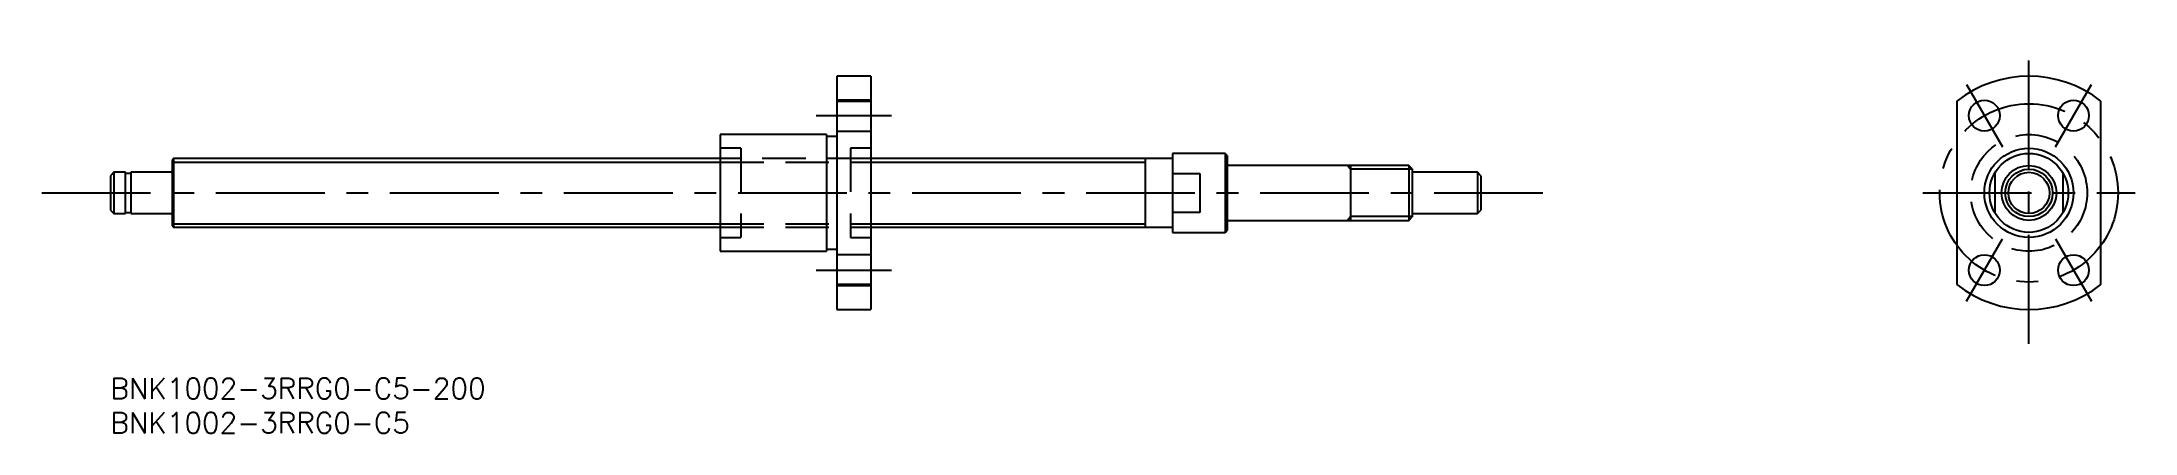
# Model space of a CAD drawing. Extents: x -10 to 295, y -8 to 49.
import ezdxf

# ---------------------------------------------------------------- set-up
doc = ezdxf.new("R2010")
doc.units = 0
doc.header["$LTSCALE"] = 0.5
doc.linetypes.add('CENTER', pattern=[50.8, 31.75, -6.35, 6.35, -6.35])
doc.linetypes.add('DASHED', pattern=[19.05, 12.7, -6.35])
for name, color, linetype in [('MSM_CENTER', 1, 'CENTER'), ('MSM_CONTINUOUS', 7, 'CONTINUOUS'), ('MSM_DASHED', 4, 'DASHED'), ('MSM_NARROW', 5, 'CONTINUOUS'), ('MSM_PART_NUMBER', 7, 'CONTINUOUS')]:
    doc.layers.add(name, color=color, linetype=linetype)
doc.styles.get("Standard").update_dxf_attribs({"font": 'txt.shx', "height": 2.5, "bigfont": 'bigfont.shx'})

# ---------------------------------------------------------------- blocks, each defined once
blk = doc.blocks.new('*U48')
at = {"layer": 'MSM_PART_NUMBER'}
blk.add_text('BNK1002-3RRG0-C5-200', height=3, dxfattribs=at).set_placement((0, -3))
blk = doc.blocks.new('*U49')
at = {"layer": 'MSM_PART_NUMBER'}
blk.add_text('BNK1002-3RRG0-C5', height=3, dxfattribs=at).set_placement((0, -8))

msp = doc.modelspace()

# ---------------------------------------------------------------- linework, layer by layer
at = {"layer": 'MSM_CENTER'}
for p, q in [((280, 5), (280, 49)), ((270.87, 42.8), (276.12, 33.71)), ((283.87, 33.71), (289.12, 42.8)), ((103, 38.26), (114, 38.26)), ((-10, 27), (210, 27)), ((264.5, 27), (295.5, 27)), ((270.87, 11.2), (276.12, 20.29)), ((283.87, 20.29), (289.12, 11.2)), ((103, 15.74), (114, 15.74))]:
    msp.add_line(p, q, dxfattribs=at)
msp.add_circle((280, 27), 13, dxfattribs=at)
at = {"layer": 'MSM_CONTINUOUS'}
for p, q in [((111, 44), (106, 44)), ((106, 44), (106, 10)), ((111, 44), (111, 10)), ((106, 40.37), (111, 40.37)), ((269.5, 40.37), (269.5, 13.63)), ((290.5, 13.63), (290.5, 40.37)), ((104.5, 35.5), (89, 35.5)), ((89, 35.5), (89, 18.5)), ((104.5, 35.5), (104.5, 18.5)), ((106, 35.2), (104.5, 35.2)), ((9.2, 32), (9, 31.8)), ((9, 31.8), (9, 22.2)), ((89, 32), (9.2, 32)), ((9.2, 32), (9.2, 22)), ((155, 32), (111, 32)), ((151, 32), (151, 22)), ((162.7, 32.75), (155, 32.75)), ((155, 32.75), (155, 21.25)), ((163, 32.45), (162.7, 32.75)), ((162.7, 32.75), (162.7, 21.25)), ((163, 32.45), (163, 21.55)), ((189.5, 31), (163.2, 31)), ((181, 31), (181, 23)), ((190, 30.5), (189.5, 31)), ((189.5, 31), (189.5, 23)), ((0.5, 30), (0, 29.5)), ((0, 29.5), (0, 24.5)), ((2.2, 30), (0.5, 30)), ((0.5, 30), (0.5, 24)), ((2.2, 24), (2.2, 30)), ((3, 29.85), (2.2, 29.85)), ((8.8, 30), (3, 30)), ((3, 30), (3, 24)), ((155, 29.84), (159, 29.84)), ((159, 29.84), (159, 24.16)), ((190, 30.5), (190, 23.5)), ((199.5, 30), (190, 30)), ((200, 29.5), (199.5, 30)), ((199.5, 30), (199.5, 24)), ((200, 29.5), (200, 24.5)), ((0, 24.5), (0.5, 24)), ((199.5, 24), (200, 24.5)), ((0.5, 24), (2.2, 24)), ((2.2, 24.15), (3, 24.15)), ((3, 24), (8.8, 24)), ((9, 22.2), (9.2, 22)), ((9.2, 22), (89, 22)), ((111, 22), (155, 22)), ((159, 24.16), (155, 24.16)), ((162.7, 21.25), (163, 21.55)), ((163.2, 23), (189.5, 23)), ((189.5, 23), (190, 23.5)), ((190, 24), (199.5, 24)), ((89, 18.5), (104.5, 18.5)), ((104.5, 18.8), (106, 18.8)), ((155, 21.25), (162.7, 21.25)), ((111, 13.63), (106, 13.63)), ((106, 10), (111, 10))]:
    msp.add_line(p, q, dxfattribs=at)
for centre, radius in [((273.5, 38.26), 2.25), ((286.5, 38.26), 2.25), ((280, 27), 6.5), ((280, 27), 5.75), ((280, 27), 4), ((280, 27), 3), ((273.5, 15.74), 2.25), ((286.5, 15.74), 2.25)]:
    msp.add_circle(centre, radius, dxfattribs=at)
for centre, radius, start, end in [((280, 27), 17, 51.8555, 128.1445), ((163.2, 31.2), 0.2, 180, 270), ((8.8, 30.2), 0.2, 270, 0), ((8.8, 23.8), 0.2, 0, 90), ((163.2, 22.8), 0.2, 90, 180), ((280, 27), 17, 231.8555, 308.1445)]:
    msp.add_arc(centre, radius, start, end, dxfattribs=at)
at = {"layer": 'MSM_DASHED'}
for p, q in [((111, 40.51), (106, 40.51)), ((106, 36.01), (111, 36.01)), ((92, 33.5), (89, 33.5)), ((111, 32), (89, 32)), ((89, 31.5), (111, 31.5)), ((92, 33.5), (92, 20.5)), ((111, 33.5), (108, 33.5)), ((108, 33.5), (108, 20.5)), ((275, 29.84), (275, 24.16)), ((285, 24.16), (285, 29.84)), ((89, 22.5), (111, 22.5)), ((89, 22), (111, 22)), ((89, 20.5), (92, 20.5)), ((108, 20.5), (111, 20.5)), ((111, 17.99), (106, 17.99)), ((106, 13.49), (111, 13.49))]:
    msp.add_line(p, q, dxfattribs=at)
msp.add_circle((280, 27), 8.5, dxfattribs=at)
at = {"layer": 'MSM_NARROW'}
for p, q in [((9, 31.5), (89, 31.5)), ((111, 31.5), (151, 31.5)), ((180.5, 31), (181, 30.46)), ((190, 30.46), (181, 30.46)), ((9, 22.5), (89, 22.5)), ((111, 22.5), (151, 22.5)), ((180.5, 23), (181, 23.54)), ((190, 23.54), (181, 23.54))]:
    msp.add_line(p, q, dxfattribs=at)
msp.add_circle((280, 27), 3.46, dxfattribs=at)

# ---------------------------------------------------------------- block references
at = {"layer": 'MSM_CONTINUOUS'}
for name in ['*U48', '*U49']:
    msp.add_blockref(name, (0, 0), dxfattribs=at)

doc.saveas('drawing.dxf')
